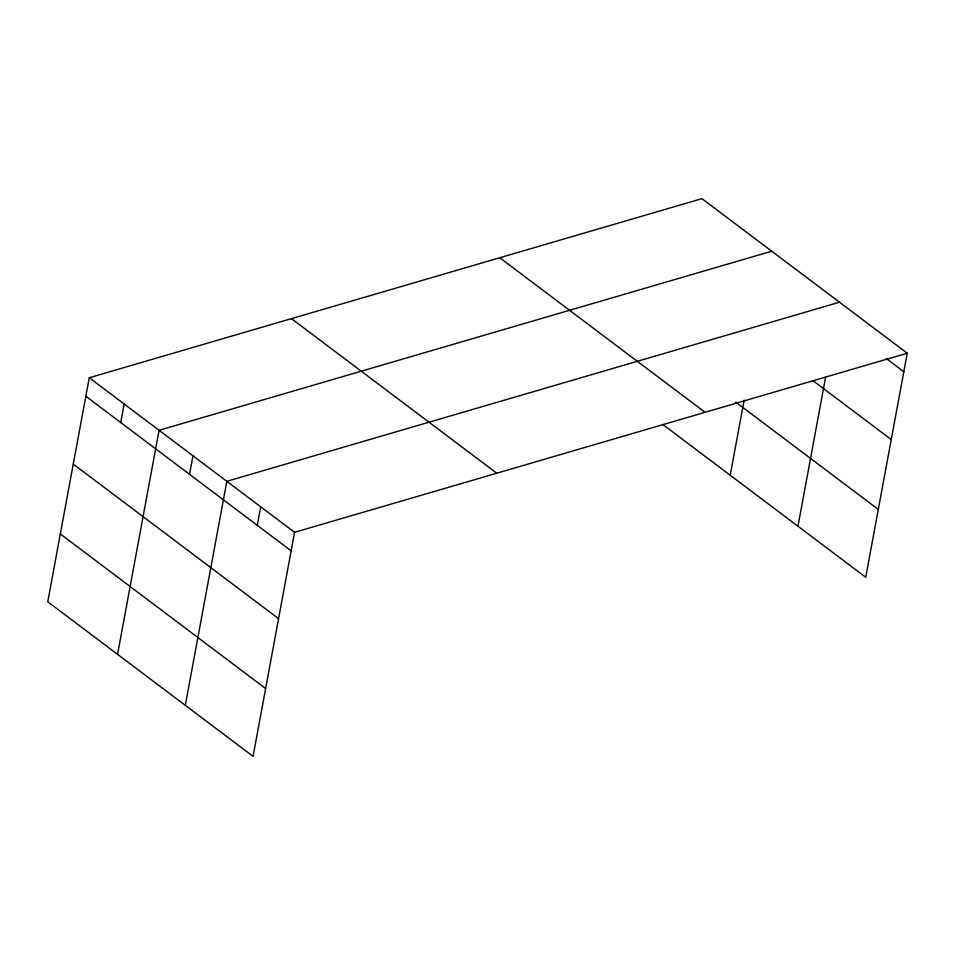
<?xml version="1.0" encoding="UTF-8"?>
<svg xmlns="http://www.w3.org/2000/svg" width="955" height="955" viewBox="0 0 955 955"><rect width="100%" height="100%" fill="white"/><g stroke="black" fill="none" stroke-linecap="round" stroke-linejoin="round"><path stroke-width="1.43" d="M907.25 353.219L701.937 198.652L89.269 377.738L47.75 601.781L253.063 756.348L294.582 532.317L907.25 353.219L865.731 577.262L662.746 424.438M120.748 422.552L124.174 404.025M117.561 654.342L159.079 430.299L771.747 251.201M189.52 474.325L192.958 455.798M185.306 705.351L226.836 481.308L839.493 302.21M257.277 525.334L260.715 506.807M730.217 475.244L744.136 400.145M797.974 526.253L825.633 377.01M886.288 358.555L903.812 371.746M812.98 380.639L891.242 439.563M735.804 402.162L878.302 509.433M499.763 257.743L705.077 412.321M291.454 318.636L496.767 473.214M89.269 377.738L294.582 532.317M85.843 396.265L291.156 550.844M73.272 464.094L278.585 618.661M60.32 533.964L265.633 688.531"/></g></svg>
